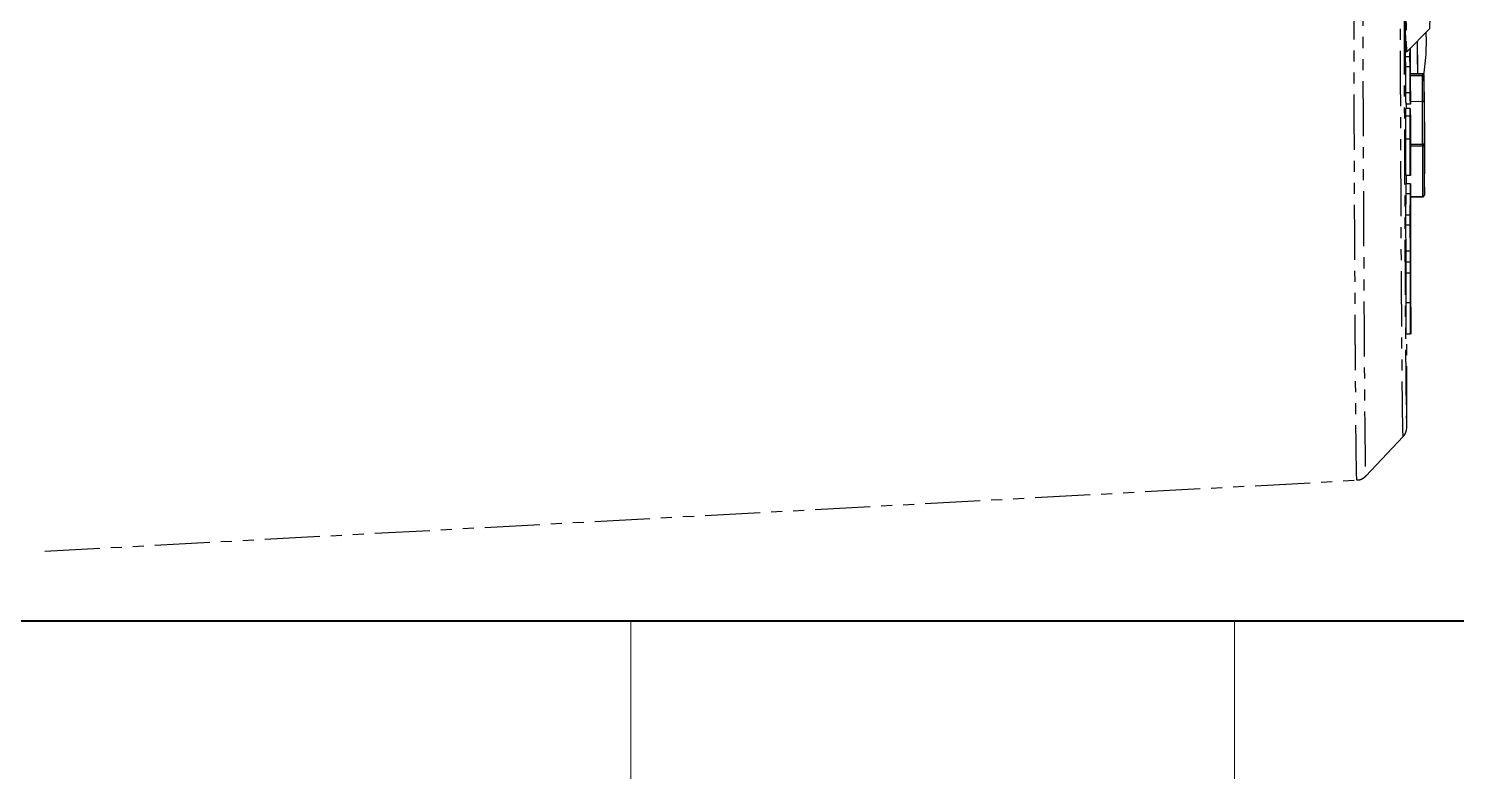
# Model space of a CAD drawing. Header units: millimetres. Extents: x 2104 to 4053, y 855 to 2233.
# Drawn here: x 3288 to 3452.6, y 1069.5 to 1155.1 of the extents above; entities that cross this region are included whole.
import ezdxf

# ---------------------------------------------------------------- set-up
doc = ezdxf.new("R2010")
doc.units = ezdxf.units.MM
doc.linetypes.add('PHANTOM', pattern=[12.7, 6.35, -1.27, 1.27, -1.27, 1.27, -1.27])
for name, color, linetype, lineweight in [('AM_BOR', 7, 'Continuous', 50), ('粗实线', 7, 'Continuous', 40), ('细实线', 3, 'Continuous', 13)]:
    doc.layers.add(name, color=color, linetype=linetype, lineweight=lineweight)

# ---------------------------------------------------------------- blocks, each defined once
blk = doc.blocks.new('rA3')
at = {"layer": '粗实线'}
blk.add_line((748.384, 174.26), (568.384, 174.26), dxfattribs=at)
at = {"layer": '细实线'}
for p, q in [((603.384, 174.26), (603.384, 149.26)), ((618.384, 174.26), (618.384, 149.26))]:
    blk.add_line(p, q, dxfattribs=at)

msp = doc.modelspace()

# ---------------------------------------------------------------- linework, layer by layer
at = {"color": 7, "linetype": 'PHANTOM', "lineweight": 25}
for p, q in [((3446.713, 1151.856), (3446.734, 1154.327)), ((3446.796, 1152.402), (3449.498, 1155.113)), ((3449.498, 1155.113), (3449.496, 1155.118)), ((3447.213, 1151.857), (3447.221, 1152.829)), ((3447.231, 1152.362), (3447.219, 1150.997)), ((3447.236, 1149.371), (3447.231, 1152.362)), ((3447.235, 1152.786), (3447.233, 1152.532)), ((3447.233, 1152.532), (3447.239, 1149.164)), ((3447.243, 1152.85), (3447.244, 1152.14)), ((3446.65, 1152.048), (3446.649, 1152.049)), ((3447.213, 1151.857), (3446.713, 1151.856)), ((3446.715, 1150.711), (3446.713, 1151.856)), ((3447.215, 1150.712), (3446.715, 1150.711)), ((3446.745, 1147.703), (3446.715, 1150.711)), ((3447.215, 1150.712), (3447.213, 1151.857)), ((3447.245, 1147.704), (3447.215, 1150.712)), ((3447.219, 1150.997), (3447.236, 1149.371)), ((3447.243, 1152.139), (3447.234, 1152.139)), ((3447.244, 1152.14), (3447.243, 1152.139)), ((3448.648, 1149.911), (3447.238, 1149.908)), ((3447.238, 1149.905), (3448.647, 1149.907)), ((3448.647, 1149.654), (3447.238, 1149.651)), ((3447.247, 1149.507), (3447.238, 1149.507)), ((3447.249, 1149.507), (3447.238, 1149.507)), ((3447.239, 1149.164), (3447.241, 1148.923)), ((3447.247, 1149.507), (3447.249, 1149.507)), ((3447.249, 1149.507), (3447.254, 1146.418)), ((3448.647, 1149.907), (3448.648, 1149.911)), ((3447.245, 1147.704), (3446.745, 1147.703)), ((3448.858, 1147.532), (3448.85, 1142.017)), ((3448.858, 1147.532), (3448.859, 1147.532)), ((3448.858, 1147.25), (3448.86, 1147.25)), ((3448.859, 1147.532), (3448.86, 1147.25)), ((3446.741, 1145.886), (3446.742, 1145.887)), ((3447.241, 1145.887), (3446.741, 1145.886)), ((3446.742, 1145.035), (3446.741, 1145.886)), ((3447.242, 1145.888), (3446.742, 1145.887)), ((3447.253, 1146.417), (3446.753, 1146.417)), ((3446.804, 1145.887), (3446.803, 1146.417)), ((3447.241, 1145.887), (3447.242, 1145.888)), ((3447.246, 1142.924), (3447.241, 1145.887)), ((3447.253, 1146.727), (3448.65, 1146.729)), ((3447.254, 1146.418), (3447.253, 1146.417)), ((3448.643, 1141.796), (3448.65, 1146.729)), ((3448.85, 1146.588), (3448.843, 1141.655)), ((3448.86, 1147.108), (3448.857, 1144.563)), ((3448.858, 1147.108), (3448.86, 1147.108)), ((3446.726, 1145.033), (3446.732, 1145.035)), ((3447.226, 1145.034), (3446.726, 1145.033)), ((3447.232, 1145.036), (3446.732, 1145.035)), ((3447.226, 1145.034), (3447.232, 1145.036)), ((3447.232, 1145.036), (3447.233, 1144.35)), ((3447.248, 1145.18), (3447.256, 1145.183)), ((3447.256, 1145.183), (3447.257, 1144.602)), ((3447.257, 1144.602), (3447.256, 1144.057)), ((3448.856, 1144.138), (3448.852, 1141.593)), ((3448.853, 1144.138), (3448.856, 1144.138)), ((3448.854, 1144.563), (3448.857, 1144.563)), ((3448.856, 1144.138), (3448.87, 1141.381)), ((3448.857, 1144.563), (3448.87, 1141.805)), ((3448.876, 1143.926), (3448.868, 1138.411)), ((3448.874, 1144.35), (3448.87, 1141.805)), ((3448.873, 1144.068), (3448.876, 1144.068)), ((3448.873, 1143.926), (3448.876, 1143.926)), ((3448.874, 1144.35), (3448.876, 1144.068)), ((3448.874, 1144.35), (3448.874, 1144.35)), ((3447.229, 1142.358), (3446.729, 1142.357)), ((3447.247, 1142.925), (3447.246, 1142.924)), ((3447.252, 1143.809), (3447.251, 1143.808)), ((3447.262, 1141.794), (3448.643, 1141.796)), ((3448.643, 1141.543), (3447.262, 1141.541)), ((3448.851, 1141.876), (3448.852, 1141.593)), ((3448.852, 1141.593), (3448.852, 1141.593)), ((3448.87, 1141.381), (3448.866, 1138.835)), ((3448.867, 1141.805), (3448.87, 1141.805)), ((3448.871, 1135.928), (3448.878, 1140.86)), ((3447.253, 1138.18), (3446.753, 1138.179)), ((3446.819, 1137.225), (3446.817, 1138.179)), ((3448.866, 1138.694), (3448.868, 1138.411)), ((3448.868, 1138.411), (3448.868, 1138.411)), ((3446.744, 1133.608), (3446.766, 1136.08)), ((3447.266, 1136.08), (3446.766, 1136.08)), ((3446.768, 1137.224), (3446.77, 1137.225)), ((3447.268, 1137.225), (3446.768, 1137.224)), ((3447.27, 1137.226), (3446.77, 1137.225)), ((3447.244, 1133.609), (3447.266, 1136.08)), ((3447.268, 1137.225), (3447.27, 1137.226)), ((3447.27, 1137.226), (3447.275, 1133.892)), ((3447.272, 1135.759), (3448.671, 1135.762)), ((3447.272, 1135.725), (3448.671, 1135.727)), ((3447.263, 1134.114), (3447.25, 1132.749)), ((3447.268, 1131.124), (3447.263, 1134.114)), ((3447.267, 1134.539), (3447.264, 1134.284)), ((3447.264, 1134.284), (3447.27, 1130.917)), ((3447.244, 1133.609), (3446.744, 1133.608)), ((3446.746, 1132.463), (3446.744, 1133.608)), ((3447.246, 1132.464), (3446.746, 1132.463)), ((3446.777, 1129.455), (3446.746, 1132.463)), ((3447.246, 1132.464), (3447.244, 1133.609)), ((3447.277, 1129.456), (3447.246, 1132.464)), ((3447.25, 1132.749), (3447.268, 1131.124)), ((3447.274, 1133.892), (3447.265, 1133.891)), ((3447.275, 1133.892), (3447.274, 1133.892)), ((3447.279, 1131.259), (3447.27, 1131.259)), ((3447.28, 1131.259), (3447.27, 1131.259)), ((3447.27, 1130.917), (3447.273, 1130.675)), ((3447.279, 1131.259), (3447.28, 1131.259)), ((3447.28, 1131.259), (3447.289, 1126.177)), ((3447.277, 1129.456), (3446.777, 1129.455)), ((3447.284, 1128.18), (3446.784, 1128.179)), ((3447.264, 1126.926), (3446.764, 1126.925)), ((3447.28, 1126.13), (3447.282, 1126.762)), ((3447.289, 1126.177), (3447.285, 1125.201)), ((3447.277, 1124.719), (3447.277, 1124.72)), ((3447.285, 1125.201), (3447.282, 1124.589)), ((3447.262, 1123.514), (3446.762, 1123.513)), ((3446.769, 1119.901), (3446.762, 1123.513)), ((3447.269, 1119.902), (3447.262, 1123.514)), ((3447.28, 1122.127), (3447.279, 1122.944)), ((3447.281, 1122.919), (3447.282, 1122.128)), ((3447.293, 1122.98), (3447.294, 1122.98)), ((3447.294, 1122.98), (3447.3, 1119.915)), ((3447.267, 1122.122), (3447.28, 1122.127)), ((3447.282, 1122.128), (3447.29, 1122.131)), ((3447.29, 1122.131), (3447.282, 1122.131)), ((3447.269, 1119.902), (3446.769, 1119.901)), ((3446.866, 1109.839), (3446.849, 1119.901)), ((3447.27, 1119.903), (3447.269, 1119.902)), ((3447.292, 1120.759), (3447.273, 1120.751)), ((3447.3, 1119.915), (3447.298, 1119.914)), ((3442.108, 1103.522), (3446.424, 1108.085)), ((3289.859, 1094.867), (3441.099, 1103.054))]:
    msp.add_line(p, q, dxfattribs=at)
at = {"color": 7, "linetype": 'PHANTOM', "lineweight": 25, "flags": 128}
for points in [[(3441.099, 1103.054), (3441.099, 1103.054), (3441.081, 1103.235), (3441.062, 1103.77), (3441.044, 1104.659), (3441.025, 1105.896), (3441.005, 1107.477), (3440.985, 1109.396), (3440.966, 1111.644), (3440.946, 1114.213), (3440.926, 1117.091), (3440.906, 1120.268), (3440.886, 1123.729), (3440.867, 1127.462), (3440.848, 1131.449), (3440.829, 1135.677), (3440.811, 1140.126), (3440.794, 1144.778), (3440.777, 1149.615), (3440.761, 1154.617), (3440.745, 1159.763), (3440.731, 1165.032), (3440.717, 1170.403), (3440.704, 1175.853), (3440.693, 1181.36), (3440.682, 1186.902), (3440.672, 1192.456), (3440.664, 1197.998), (3440.657, 1203.507), (3440.651, 1208.96), (3440.646, 1214.334), (3440.642, 1219.608), (3440.64, 1224.759), (3440.639, 1229.767), (3440.639, 1234.611), (3440.641, 1239.272), (3440.643, 1243.729), (3440.647, 1247.966), (3440.653, 1251.963), (3440.659, 1255.706), (3440.667, 1259.179), (3440.675, 1262.367), (3440.685, 1265.258), (3440.696, 1267.839), (3440.708, 1270.1), (3440.722, 1272.032), (3440.736, 1273.627), (3440.75, 1274.878), (3440.766, 1275.78), (3440.783, 1276.33), (3440.8, 1276.525), (3440.801, 1276.525)], [(3441.812, 1276.061), (3441.81, 1276.061), (3441.793, 1275.868), (3441.777, 1275.321), (3441.761, 1274.423), (3441.746, 1273.179), (3441.732, 1271.593), (3441.719, 1269.671), (3441.707, 1267.422), (3441.696, 1264.855), (3441.686, 1261.979), (3441.678, 1258.808), (3441.67, 1255.354), (3441.664, 1251.631), (3441.658, 1247.655), (3441.654, 1243.441), (3441.652, 1239.008), (3441.65, 1234.373), (3441.65, 1229.555), (3441.651, 1224.573), (3441.653, 1219.45), (3441.657, 1214.204), (3441.662, 1208.859), (3441.668, 1203.435), (3441.675, 1197.956), (3441.683, 1192.443), (3441.693, 1186.919), (3441.704, 1181.407), (3441.715, 1175.929), (3441.728, 1170.509), (3441.741, 1165.167), (3441.756, 1159.926), (3441.771, 1154.807), (3441.787, 1149.833), (3441.804, 1145.021), (3441.822, 1140.394), (3441.84, 1135.969), (3441.858, 1131.764), (3441.877, 1127.798), (3441.896, 1124.085), (3441.916, 1120.642), (3441.935, 1117.483), (3441.955, 1114.62), (3441.975, 1112.065), (3441.995, 1109.829), (3442.014, 1107.92), (3442.034, 1106.348), (3442.053, 1105.117), (3442.071, 1104.234), (3442.09, 1103.701), (3442.107, 1103.521), (3442.109, 1103.522)], [(3446.424, 1108.085), (3446.424, 1108.085), (3446.407, 1108.246), (3446.389, 1108.756), (3446.371, 1109.614), (3446.353, 1110.816), (3446.334, 1112.357), (3446.315, 1114.23), (3446.296, 1116.428), (3446.277, 1118.94), (3446.258, 1121.756), (3446.239, 1124.864), (3446.22, 1128.251), (3446.201, 1131.902), (3446.183, 1135.801), (3446.165, 1139.932), (3446.148, 1144.276), (3446.131, 1148.816), (3446.115, 1153.532), (3446.1, 1158.404), (3446.085, 1163.41), (3446.071, 1168.529), (3446.059, 1173.74), (3446.047, 1179.019), (3446.036, 1184.345), (3446.026, 1189.694), (3446.017, 1195.044), (3446.01, 1200.371), (3446.004, 1205.653), (3445.998, 1210.866), (3445.994, 1215.99), (3445.992, 1221.001), (3445.99, 1225.878), (3445.99, 1230.6), (3445.991, 1235.148), (3445.994, 1239.5), (3445.997, 1243.64), (3446.002, 1247.548), (3446.008, 1251.209), (3446.015, 1254.606), (3446.023, 1257.725), (3446.033, 1260.553), (3446.043, 1263.078), (3446.055, 1265.287), (3446.067, 1267.174), (3446.081, 1268.728), (3446.095, 1269.943), (3446.11, 1270.815), (3446.126, 1271.339), (3446.143, 1271.513), (3446.143, 1271.512)], [(3446.553, 1270.475), (3446.539, 1270.288), (3446.523, 1269.736), (3446.508, 1268.828), (3446.494, 1267.568), (3446.48, 1265.96), (3446.468, 1264.013), (3446.456, 1261.735), (3446.446, 1259.136), (3446.437, 1256.228), (3446.429, 1253.023), (3446.422, 1249.536), (3446.416, 1245.784), (3446.411, 1241.781), (3446.408, 1237.546), (3446.406, 1233.099), (3446.406, 1228.458), (3446.406, 1223.645), (3446.408, 1218.682), (3446.412, 1213.589), (3446.416, 1208.39), (3446.422, 1203.108), (3446.429, 1197.767), (3446.437, 1192.39), (3446.446, 1187.002), (3446.457, 1181.627), (3446.468, 1176.287), (3446.48, 1171.008), (3446.494, 1165.813), (3446.508, 1160.725), (3446.523, 1155.766), (3446.539, 1150.96), (3446.556, 1146.326), (3446.573, 1141.886), (3446.591, 1137.661), (3446.609, 1133.667), (3446.628, 1129.924), (3446.647, 1126.448), (3446.666, 1123.255), (3446.685, 1120.358), (3446.704, 1117.771), (3446.724, 1115.505), (3446.743, 1113.571), (3446.762, 1111.977), (3446.78, 1110.73), (3446.799, 1109.835), (3446.816, 1109.297), (3446.831, 1109.122)], [(3448.859, 1147.532), (3448.859, 1147.545), (3448.859, 1147.554), (3448.859, 1147.56), (3448.858, 1147.562), (3448.858, 1147.56), (3448.858, 1147.554), (3448.858, 1147.545), (3448.858, 1147.532)], [(3448.874, 1144.35), (3448.874, 1144.363), (3448.874, 1144.372), (3448.874, 1144.378), (3448.874, 1144.38), (3448.874, 1144.378), (3448.874, 1144.372), (3448.874, 1144.363), (3448.874, 1144.35)], [(3448.843, 1141.655), (3448.839, 1141.633), (3448.828, 1141.612), (3448.809, 1141.593), (3448.784, 1141.576), (3448.754, 1141.562), (3448.719, 1141.552), (3448.682, 1141.545), (3448.643, 1141.543)], [(3448.852, 1141.593), (3448.852, 1141.58), (3448.852, 1141.571), (3448.852, 1141.565), (3448.852, 1141.563), (3448.852, 1141.565), (3448.852, 1141.571), (3448.852, 1141.58), (3448.852, 1141.593)], [(3448.881, 1141.633), (3448.883, 1141.642), (3448.887, 1141.681)], [(3448.881, 1141.635), (3448.883, 1141.643), (3448.887, 1141.681)], [(3448.883, 1141.796), (3448.884, 1141.798), (3448.885, 1141.767), (3448.887, 1141.681)], [(3448.868, 1138.411), (3448.868, 1138.398), (3448.868, 1138.389), (3448.868, 1138.383), (3448.868, 1138.381), (3448.868, 1138.383), (3448.868, 1138.389), (3448.868, 1138.398), (3448.868, 1138.411)], [(3446.831, 1109.122), (3446.834, 1109.118), (3446.85, 1109.299), (3446.866, 1109.839)]]:
    msp.add_lwpolyline(points, dxfattribs=at)
at = {"color": 7, "linetype": 'PHANTOM', "lineweight": 25}
for centre, radius, start, end in [((6041.519, 1182.605), 2595.05, 179.910713, 180.674669), ((5816.869, 1181.735), 2370.254, 179.880493, 180.709083), ((3382.369, 1157.514), 67.172, 357.95233, 0.58995), ((3360.944, 1154.916), 85.754, 358.08312, 0.52304), ((3424.6, 1153.536), 24.5, 349.14935, 2.69032), ((5398.246, 1156.833), 1950.196, 180.09313, 180.203408), ((5417.361, 1156.883), 1969.308, 180.093574, 180.202875), ((3471.505, 1149.767), 22.858, 179.64804, 180.28338), ((3448.648, 1149.707), 0.2, 0.11705, 90.10991), ((3448.693, 1149.883), 0.234, 258.66718, 311.42285), ((2657.864, 1147.486), 790.786, 359.94516, 0.157059), ((2605.346, 1147.395), 843.505, 359.94516, 0.157059), ((2847.32, 1142.768), 601.568, 359.896412, 0.660921), ((3422.524, 1147.134), 26.336, 359.94466, 0.25233), ((3448.675, 1146.552), 0.179, 11.69361, 98.09412), ((3422.54, 1143.952), 26.336, 359.94466, 0.25233), ((3448.668, 1141.619), 0.179, 11.69361, 98.09412), ((3502.919, 1141.747), 54.276, 179.94747, 180.21494), ((5821.844, 1150.195), 2373.217, 180.208878, 180.348456), ((5799.968, 1150.227), 2351.141, 180.208878, 180.348456), ((3475.187, 1141.991), 26.336, 179.94466, 180.25233), ((3498.14, 1141.053), 49.263, 179.1351, 180.2239), ((3475.202, 1138.81), 26.336, 179.94466, 180.25233), ((3448.686, 1135.947), 0.186, 265.27935, 354.11296), ((3448.671, 1135.927), 0.2, 270.09849, 359.91832), ((3449.697, 1135.757), 1.026, 179.73008, 181.64408), ((3445.366, 1109.837), 1.5, 358.75998, 0.09872)]:
    msp.add_arc(centre, radius, start, end, dxfattribs=at)
for points, knots in [([(3447.243, 1152.139), (3447.242, 1152.256), (3447.242, 1152.49), (3447.241, 1152.77), (3447.241, 1152.842), (3447.241, 1152.848)], [0, 0, 0, 0, 0.4795717, 0.9562726, 1, 1, 1, 1]), ([(3447.241, 1148.923), (3447.242, 1148.833), (3447.244, 1148.673), (3447.245, 1148.629), (3447.246, 1148.609)], [0, 0, 0, 0, 0.5603886, 1, 1, 1, 1]), ([(3447.246, 1148.609), (3447.247, 1148.617), (3447.247, 1148.633), (3447.248, 1148.969), (3447.248, 1149.302), (3447.247, 1149.507)], [0, 0, 0, 0, 0.2808814, 0.5588569, 1, 1, 1, 1]), ([(3446.753, 1146.417), (3446.752, 1146.606), (3446.751, 1146.987), (3446.748, 1147.395), (3446.747, 1147.586), (3446.745, 1147.703)], [0, 0, 0, 0, 0.277759, 0.5582123, 1, 1, 1, 1]), ([(3447.253, 1146.417), (3447.252, 1146.607), (3447.251, 1146.988), (3447.248, 1147.396), (3447.247, 1147.587), (3447.245, 1147.704)], [0, 0, 0, 0, 0.277759, 0.5582123, 1, 1, 1, 1]), ([(3447.242, 1145.888), (3447.242, 1145.776), (3447.243, 1145.552), (3447.244, 1145.304), (3447.246, 1145.175), (3447.247, 1145.178), (3447.248, 1145.18)], [0, 0, 0, 0, 0.1867494, 0.3723338, 0.5591229, 1, 1, 1, 1]), ([(3446.729, 1142.357), (3446.729, 1142.863), (3446.727, 1143.765), (3446.726, 1144.645), (3446.726, 1145.033)], [0, 0, 0, 0, 0.5599154, 1, 1, 1, 1]), ([(3447.229, 1142.358), (3447.229, 1142.863), (3447.227, 1143.766), (3447.226, 1144.646), (3447.226, 1145.034)], [0, 0, 0, 0, 0.5599154, 1, 1, 1, 1]), ([(3447.233, 1144.35), (3447.233, 1144.261), (3447.231, 1144.082), (3447.23, 1143.581), (3447.231, 1142.91), (3447.231, 1142.484), (3447.232, 1142.271)], [0, 0, 0, 0, 0.2807684, 0.5596325, 0.7793612, 1, 1, 1, 1]), ([(3447.256, 1144.057), (3447.258, 1143.676), (3447.26, 1142.995), (3447.262, 1142.224), (3447.262, 1141.884)], [0, 0, 0, 0, 0.559112, 1, 1, 1, 1]), ([(3446.753, 1138.179), (3446.75, 1138.222), (3446.746, 1138.309), (3446.739, 1139.206), (3446.733, 1140.705), (3446.73, 1141.806), (3446.729, 1142.357)], [0, 0, 0, 0, 0.2808621, 0.5603944, 0.779988, 1, 1, 1, 1]), ([(3447.253, 1138.18), (3447.25, 1138.223), (3447.246, 1138.31), (3447.239, 1139.207), (3447.233, 1140.706), (3447.23, 1141.807), (3447.229, 1142.358)], [0, 0, 0, 0, 0.2808621, 0.5603944, 0.779988, 1, 1, 1, 1]), ([(3447.251, 1143.808), (3447.25, 1143.804), (3447.249, 1143.797), (3447.247, 1143.736), (3447.247, 1143.369), (3447.247, 1143.073), (3447.247, 1142.925)], [0, 0, 0, 0, 0.2814958, 0.5616084, 0.7793283, 1, 1, 1, 1]), ([(3447.26, 1142.141), (3447.259, 1142.382), (3447.258, 1142.862), (3447.256, 1143.49), (3447.254, 1143.779), (3447.253, 1143.799), (3447.252, 1143.809)], [0, 0, 0, 0, 0.2811486, 0.5595012, 0.7791204, 1, 1, 1, 1]), ([(3447.232, 1142.271), (3447.232, 1142.035), (3447.233, 1141.564), (3447.236, 1140.736), (3447.24, 1140.084), (3447.245, 1139.735), (3447.248, 1139.704), (3447.25, 1139.689)], [0, 0, 0, 0, 0.1250099, 0.2499863, 0.4986889, 0.7491401, 1, 1, 1, 1]), ([(3447.25, 1139.689), (3447.251, 1139.703), (3447.254, 1139.732), (3447.258, 1140.014), (3447.26, 1140.605), (3447.261, 1141.433), (3447.26, 1141.905), (3447.26, 1142.141)], [0, 0, 0, 0, 0.2509733, 0.5016441, 0.7501459, 0.874991, 1, 1, 1, 1]), ([(3447.262, 1141.884), (3447.263, 1141.287), (3447.264, 1140.39), (3447.264, 1139.413), (3447.262, 1138.697), (3447.258, 1138.246), (3447.255, 1138.202), (3447.253, 1138.18)], [0, 0, 0, 0, 0.2489102, 0.3740533, 0.4992899, 0.7492242, 1, 1, 1, 1]), ([(3446.766, 1136.08), (3446.767, 1136.181), (3446.768, 1136.322), (3446.769, 1136.792), (3446.769, 1137.08), (3446.768, 1137.224)], [0, 0, 0, 0, 0.5606419, 0.7798878, 1, 1, 1, 1]), ([(3447.266, 1136.08), (3447.267, 1136.182), (3447.268, 1136.323), (3447.269, 1136.792), (3447.269, 1137.081), (3447.268, 1137.225)], [0, 0, 0, 0, 0.5606419, 0.7798878, 1, 1, 1, 1]), ([(3447.27, 1134.78), (3447.27, 1134.757), (3447.268, 1134.714), (3447.267, 1134.592), (3447.267, 1134.539)], [0, 0, 0, 0, 0.559614, 1, 1, 1, 1]), ([(3447.274, 1133.892), (3447.274, 1134.012), (3447.273, 1134.251), (3447.272, 1134.582), (3447.271, 1134.768), (3447.271, 1134.776), (3447.27, 1134.78)], [0, 0, 0, 0, 0.2811955, 0.5607077, 0.7796524, 1, 1, 1, 1]), ([(3447.278, 1130.362), (3447.278, 1130.37), (3447.279, 1130.385), (3447.279, 1130.721), (3447.279, 1131.054), (3447.279, 1131.259)], [0, 0, 0, 0, 0.28088141, 0.55885689, 1, 1, 1, 1]), ([(3446.784, 1128.179), (3446.783, 1128.367), (3446.782, 1128.744), (3446.78, 1129.148), (3446.778, 1129.339), (3446.777, 1129.455)], [0, 0, 0, 0, 0.2779893, 0.5583685, 1, 1, 1, 1]), ([(3447.273, 1130.675), (3447.274, 1130.586), (3447.275, 1130.426), (3447.277, 1130.381), (3447.278, 1130.362)], [0, 0, 0, 0, 0.5603886, 1, 1, 1, 1]), ([(3447.284, 1128.18), (3447.283, 1128.367), (3447.282, 1128.745), (3447.28, 1129.149), (3447.278, 1129.34), (3447.277, 1129.456)], [0, 0, 0, 0, 0.2779893, 0.5583685, 1, 1, 1, 1]), ([(3446.783, 1126.925), (3446.783, 1127.06), (3446.784, 1127.266), (3446.785, 1127.731), (3446.784, 1128.029), (3446.784, 1128.179)], [0, 0, 0, 0, 0.4844653, 0.7419878, 1, 1, 1, 1]), ([(3447.282, 1126.762), (3447.283, 1126.923), (3447.284, 1127.165), (3447.285, 1127.669), (3447.284, 1128.009), (3447.284, 1128.18)], [0, 0, 0, 0, 0.5008588, 0.7500558, 1, 1, 1, 1]), ([(3446.762, 1123.513), (3446.762, 1123.917), (3446.76, 1124.723), (3446.76, 1125.715), (3446.76, 1126.366), (3446.761, 1126.838), (3446.763, 1126.89), (3446.764, 1126.925)], [0, 0, 0, 0, 0.2507387, 0.5006348, 0.6258254, 0.7509246, 1, 1, 1, 1]), ([(3447.262, 1123.514), (3447.262, 1123.919), (3447.26, 1124.723), (3447.26, 1125.712), (3447.26, 1126.363), (3447.261, 1126.705), (3447.262, 1126.89), (3447.264, 1126.913), (3447.264, 1126.926)], [0, 0, 0, 0, 0.2506607, 0.49794369, 0.62505009, 0.74850346, 0.86304556, 1, 1, 1, 1]), ([(3447.264, 1126.926), (3447.265, 1126.896), (3447.268, 1126.839), (3447.271, 1126.364), (3447.274, 1125.628), (3447.276, 1125.041), (3447.277, 1124.719)], [0, 0, 0, 0, 0.25974729, 0.49885509, 0.72623824, 1, 1, 1, 1]), ([(3447.277, 1124.72), (3447.277, 1124.88), (3447.277, 1125.195), (3447.278, 1125.705), (3447.279, 1125.959), (3447.28, 1126.13)], [0, 0, 0, 0, 0.254228, 0.4964433, 1, 1, 1, 1]), ([(3447.268, 1125.417), (3447.267, 1125.399), (3447.265, 1125.371), (3447.264, 1125.123), (3447.264, 1124.834), (3447.263, 1124.466), (3447.264, 1123.912), (3447.265, 1123.47), (3447.265, 1123.179)], [0, 0, 0, 0, 0.2489128, 0.3771277, 0.4994141, 0.6203197, 0.749749, 1, 1, 1, 1]), ([(3447.279, 1122.944), (3447.278, 1123.266), (3447.277, 1123.75), (3447.276, 1124.365), (3447.274, 1124.767), (3447.273, 1125.086), (3447.27, 1125.369), (3447.269, 1125.398), (3447.268, 1125.417)], [0, 0, 0, 0, 0.2508102, 0.3774947, 0.5007393, 0.621995, 0.7507204, 1, 1, 1, 1]), ([(3447.282, 1124.589), (3447.282, 1124.413), (3447.281, 1124.192), (3447.28, 1123.767), (3447.28, 1123.406), (3447.281, 1123.115), (3447.281, 1122.919)], [0, 0, 0, 0, 0.5004629, 0.6280323, 0.7495371, 1, 1, 1, 1]), ([(3447.265, 1123.179), (3447.265, 1123.002), (3447.266, 1122.65), (3447.267, 1122.298), (3447.267, 1122.122)], [0, 0, 0, 0, 0.5000661, 1, 1, 1, 1]), ([(3447.29, 1122.131), (3447.291, 1122.123), (3447.292, 1122.114), (3447.293, 1122.269), (3447.293, 1122.363), (3447.293, 1122.596), (3447.293, 1122.826), (3447.293, 1122.98)], [0, 0, 0, 0, 0.50044501, 0.56652681, 0.62576581, 0.75032225, 1, 1, 1, 1]), ([(3447.273, 1120.751), (3447.272, 1120.749), (3447.271, 1120.745), (3447.27, 1120.71), (3447.27, 1120.554), (3447.269, 1120.289), (3447.27, 1120.057), (3447.27, 1119.903)], [0, 0, 0, 0, 0.2497875, 0.4986891, 0.623422, 0.7479725, 1, 1, 1, 1]), ([(3447.298, 1119.914), (3447.298, 1120.068), (3447.297, 1120.299), (3447.296, 1120.566), (3447.295, 1120.796), (3447.293, 1120.775), (3447.292, 1120.759)], [0, 0, 0, 0, 0.25077927, 0.37643473, 0.50023154, 1, 1, 1, 1]), ([(3446.43, 1108.104), (3446.484, 1108.163), (3446.604, 1108.294), (3446.708, 1108.504), (3446.772, 1108.677), (3446.807, 1108.816), (3446.827, 1108.934), (3446.838, 1109.043), (3446.85, 1109.215), (3446.858, 1109.453), (3446.864, 1109.733), (3446.866, 1109.804)], [0, 0, 0, 0, 0.0230388, 0.0518609, 0.0772407, 0.1069632, 0.156677, 0.2451322, 0.4110496, 0.8513138, 1, 1, 1, 1]), ([(3441.1, 1103.079), (3441.204, 1103.081), (3441.472, 1103.087), (3441.832, 1103.274), (3442.092, 1103.483), (3442.177, 1103.607), (3442.195, 1103.632)], [0, 0, 0, 0, 0.2388697, 0.6104682, 0.9186956, 1, 1, 1, 1])]:
    msp.add_open_spline(points, degree=3, knots=knots, dxfattribs=at)

# ---------------------------------------------------------------- block references
at = {"layer": 'AM_BOR', "xscale": 4.640625, "yscale": 4.640625, "zscale": 4.640625}
msp.add_blockref('rA3', (557.304, 278.129), dxfattribs=at)

doc.saveas('drawing.dxf')
